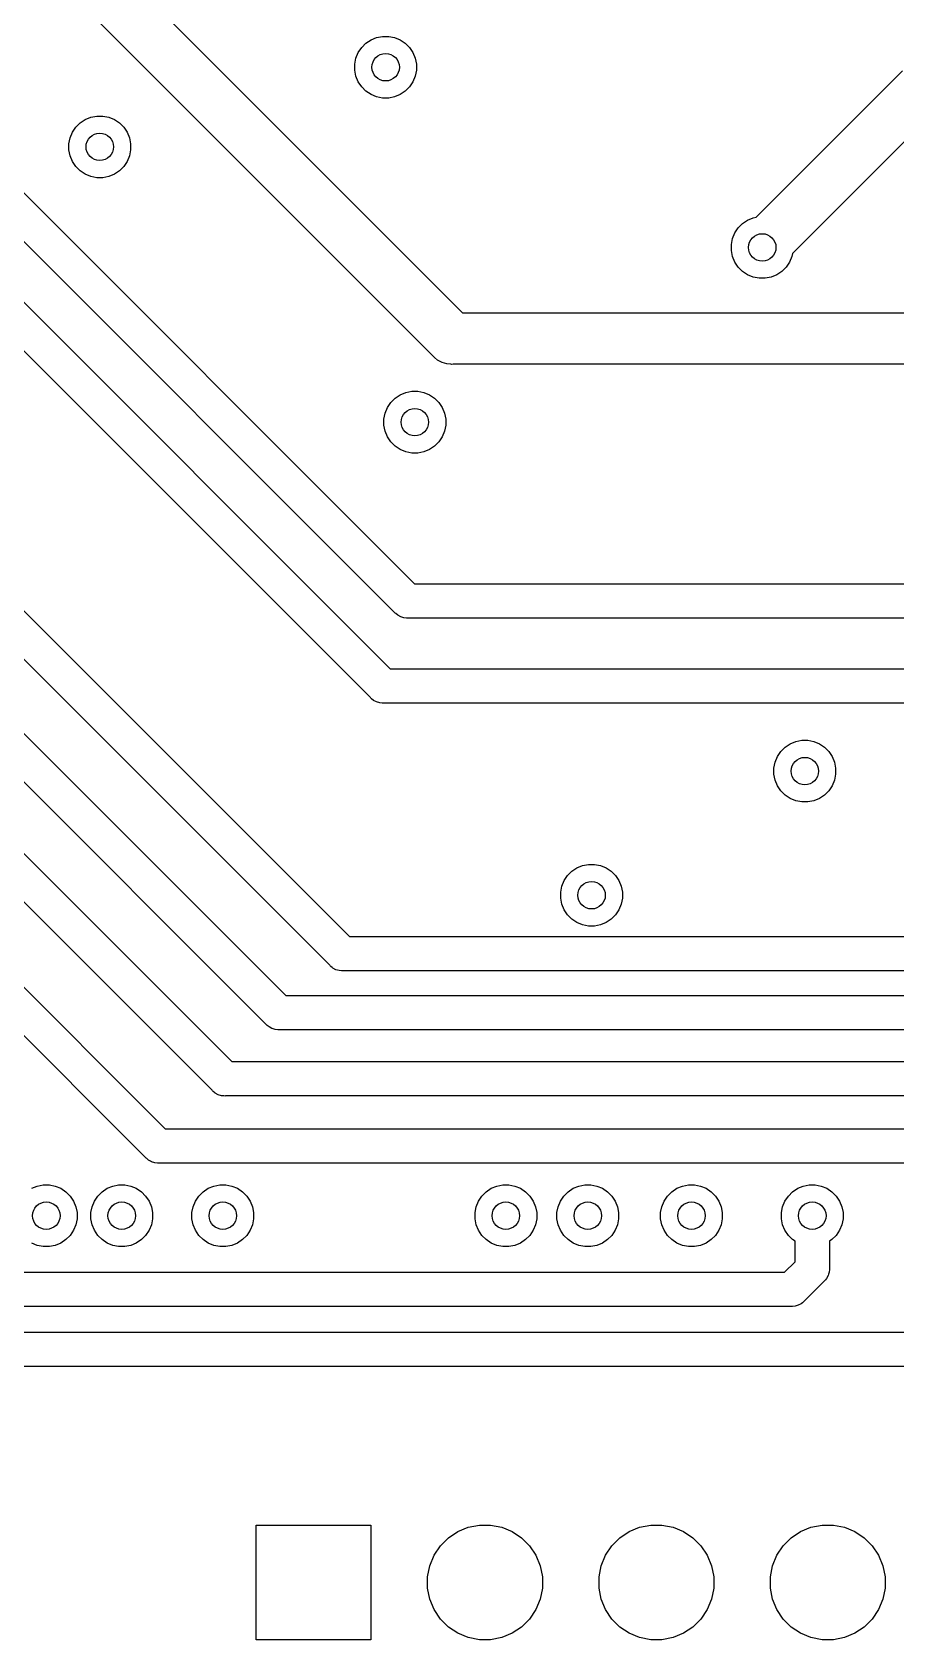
# Model space of a CAD drawing. Extents: x 3.58 to 7.49, y -4.48 to -2.36.
# Drawn here: x 5.693 to 6.197, y -4.406 to -3.469 of the extents above; entities that cross this region are included whole.
import ezdxf

# ---------------------------------------------------------------- set-up
doc = ezdxf.new("R2010")
doc.units = 0
doc.header["$MEASUREMENT"] = 0
doc.layers.add('BLACK', color=7, linetype='CONTINUOUS')

msp = doc.modelspace()

# ---------------------------------------------------------------- linework, layer by layer
at = {"layer": 'BLACK', "linetype": 'CONTINUOUS'}
for p, q in [((5.72878, -3.41702), (5.94401, -3.63224)), ((5.92667, -3.65733), (5.70369, -3.43436)), ((5.88316, -3.48045), (5.88513, -3.4775)), ((5.88513, -3.4775), (5.88764, -3.47499)), ((5.88764, -3.47499), (5.89059, -3.47302)), ((5.89059, -3.47302), (5.89386, -3.47167)), ((5.89386, -3.47167), (5.89734, -3.47098)), ((5.89734, -3.47098), (5.90089, -3.47098)), ((5.90089, -3.47098), (5.90436, -3.47167)), ((5.90436, -3.47167), (5.90764, -3.47302)), ((5.90764, -3.47302), (5.91059, -3.47499)), ((5.91059, -3.47499), (5.9131, -3.4775)), ((5.9131, -3.4775), (5.91507, -3.48045)), ((5.60899, -3.48343), (5.9159, -3.79034)), ((5.88111, -3.4872), (5.88181, -3.48373)), ((5.88111, -3.49075), (5.88111, -3.4872)), ((5.88181, -3.48373), (5.88316, -3.48045)), ((5.91507, -3.48045), (5.91642, -3.48373)), ((5.91642, -3.48373), (5.91711, -3.4872)), ((5.91711, -3.4872), (5.91711, -3.49075)), ((5.88181, -3.49423), (5.88111, -3.49075)), ((5.88316, -3.4975), (5.88181, -3.49423)), ((5.88513, -3.50045), (5.88316, -3.4975)), ((5.91507, -3.4975), (5.9131, -3.50045)), ((5.91642, -3.49423), (5.91507, -3.4975)), ((5.91711, -3.49075), (5.91642, -3.49423)), ((6.11533, -3.57645), (6.20068, -3.4911)), ((5.90434, -3.80706), (5.59743, -3.50016)), ((5.88764, -3.50296), (5.88513, -3.50045)), ((5.89059, -3.50493), (5.88764, -3.50296)), ((5.89386, -3.50628), (5.89059, -3.50493)), ((5.89734, -3.50698), (5.89386, -3.50628)), ((5.90089, -3.50698), (5.89734, -3.50698)), ((5.90436, -3.50628), (5.90089, -3.50698)), ((5.90764, -3.50493), (5.90436, -3.50628)), ((5.91059, -3.50296), (5.90764, -3.50493)), ((5.9131, -3.50045), (5.91059, -3.50296)), ((6.21802, -3.51618), (6.13654, -3.59767)), ((5.71633, -3.52691), (5.7183, -3.52396)), ((5.7183, -3.52396), (5.72081, -3.52145)), ((5.72081, -3.52145), (5.72376, -3.51948)), ((5.72376, -3.51948), (5.72703, -3.51812)), ((5.72703, -3.51812), (5.73051, -3.51743)), ((5.73051, -3.51743), (5.73406, -3.51743)), ((5.73406, -3.51743), (5.73753, -3.51812)), ((5.73753, -3.51812), (5.74081, -3.51948)), ((5.74081, -3.51948), (5.74376, -3.52145)), ((5.74376, -3.52145), (5.74626, -3.52396)), ((5.74626, -3.52396), (5.74823, -3.52691)), ((5.58852, -3.52674), (5.90178, -3.84)), ((5.71428, -3.53366), (5.71498, -3.53018)), ((5.71428, -3.53721), (5.71428, -3.53366)), ((5.71498, -3.53018), (5.71633, -3.52691)), ((5.74823, -3.52691), (5.74959, -3.53018)), ((5.74959, -3.53018), (5.75028, -3.53366)), ((5.75028, -3.53366), (5.75028, -3.53721)), ((5.89022, -3.85672), (5.57696, -3.54346)), ((5.71498, -3.54068), (5.71428, -3.53721)), ((5.71633, -3.54396), (5.71498, -3.54068)), ((5.7183, -3.54691), (5.71633, -3.54396)), ((5.74823, -3.54396), (5.74626, -3.54691)), ((5.74959, -3.54068), (5.74823, -3.54396)), ((5.75028, -3.53721), (5.74959, -3.54068)), ((5.72081, -3.54941), (5.7183, -3.54691)), ((5.72376, -3.55138), (5.72081, -3.54941)), ((5.72703, -3.55274), (5.72376, -3.55138)), ((5.73051, -3.55343), (5.72703, -3.55274)), ((5.73406, -3.55343), (5.73051, -3.55343)), ((5.73753, -3.55274), (5.73406, -3.55343)), ((5.74081, -3.55138), (5.73753, -3.55274)), ((5.74376, -3.54941), (5.74081, -3.55138)), ((5.74626, -3.54691), (5.74376, -3.54941)), ((6.10295, -3.58557), (6.10492, -3.58262)), ((6.10492, -3.58262), (6.10742, -3.58011)), ((6.10742, -3.58011), (6.11037, -3.57814)), ((6.11037, -3.57814), (6.11365, -3.57679)), ((6.11365, -3.57679), (6.11533, -3.57645)), ((6.1009, -3.59232), (6.10159, -3.58884)), ((6.1009, -3.59587), (6.1009, -3.59232)), ((6.10159, -3.58884), (6.10295, -3.58557)), ((6.10159, -3.59934), (6.1009, -3.59587)), ((6.10295, -3.60262), (6.10159, -3.59934)), ((6.13621, -3.59934), (6.13485, -3.60262)), ((6.13654, -3.59767), (6.13621, -3.59934)), ((6.10492, -3.60557), (6.10295, -3.60262)), ((6.10742, -3.60808), (6.10492, -3.60557)), ((6.11037, -3.61005), (6.10742, -3.60808)), ((6.11365, -3.6114), (6.11037, -3.61005)), ((6.12742, -3.61005), (6.12415, -3.6114)), ((6.13037, -3.60808), (6.12742, -3.61005)), ((6.13288, -3.60557), (6.13037, -3.60808)), ((6.13485, -3.60262), (6.13288, -3.60557)), ((6.11712, -3.61209), (6.11365, -3.6114)), ((6.12067, -3.61209), (6.11712, -3.61209)), ((6.12415, -3.6114), (6.12067, -3.61209)), ((5.94401, -3.63224), (6.66111, -3.63224)), ((5.92714, -3.6579), (5.92667, -3.65733)), ((5.92771, -3.65837), (5.92714, -3.6579)), ((5.92942, -3.65978), (5.92771, -3.65837)), ((5.93162, -3.66095), (5.92942, -3.65978)), ((5.93203, -3.66117), (5.93162, -3.66095)), ((5.93485, -3.66203), (5.93203, -3.66117)), ((5.93706, -3.66224), (5.93485, -3.66203)), ((5.9378, -3.66232), (5.93706, -3.66224)), ((5.93706, -3.66224), (5.93706, -3.66224)), ((5.93853, -3.66224), (5.9378, -3.66232)), ((6.66659, -3.66224), (5.93853, -3.66224)), ((5.90019, -3.68754), (5.90216, -3.68459)), ((5.90216, -3.68459), (5.90467, -3.68208)), ((5.90467, -3.68208), (5.90762, -3.68011)), ((5.90762, -3.68011), (5.91089, -3.67875)), ((5.91089, -3.67875), (5.91437, -3.67806)), ((5.91437, -3.67806), (5.91791, -3.67806)), ((5.91791, -3.67806), (5.92139, -3.67875)), ((5.92139, -3.67875), (5.92467, -3.68011)), ((5.92467, -3.68011), (5.92762, -3.68208)), ((5.92762, -3.68208), (5.93012, -3.68459)), ((5.93012, -3.68459), (5.93209, -3.68754)), ((5.89814, -3.69429), (5.89883, -3.69081)), ((5.89814, -3.69784), (5.89814, -3.69429)), ((5.89883, -3.69081), (5.90019, -3.68754)), ((5.93209, -3.68754), (5.93345, -3.69081)), ((5.93345, -3.69081), (5.93414, -3.69429)), ((5.93414, -3.69429), (5.93414, -3.69784)), ((5.89883, -3.70131), (5.89814, -3.69784)), ((5.90019, -3.70459), (5.89883, -3.70131)), ((5.90216, -3.70754), (5.90019, -3.70459)), ((5.93209, -3.70459), (5.93012, -3.70754)), ((5.93345, -3.70131), (5.93209, -3.70459)), ((5.93414, -3.69784), (5.93345, -3.70131)), ((5.90467, -3.71004), (5.90216, -3.70754)), ((5.90762, -3.71201), (5.90467, -3.71004)), ((5.91089, -3.71337), (5.90762, -3.71201)), ((5.91437, -3.71406), (5.91089, -3.71337)), ((5.91791, -3.71406), (5.91437, -3.71406)), ((5.92139, -3.71337), (5.91791, -3.71406)), ((5.92467, -3.71201), (5.92139, -3.71337)), ((5.92762, -3.71004), (5.92467, -3.71201)), ((5.93012, -3.70754), (5.92762, -3.71004)), ((5.5222, -3.78197), (5.80937, -4.06913)), ((5.59386, -3.78362), (5.84079, -4.03055)), ((5.79781, -4.08586), (5.50548, -3.79353)), ((5.82923, -4.04728), (5.57713, -3.79518)), ((5.9159, -3.79034), (6.61965, -3.79034)), ((5.68222, -3.80036), (5.87805, -3.99619)), ((5.90465, -3.80744), (5.90434, -3.80706)), ((5.90503, -3.80776), (5.90465, -3.80744)), ((5.90617, -3.80869), (5.90503, -3.80776)), ((5.90503, -3.80776), (5.90503, -3.80776)), ((5.86649, -4.01291), (5.66808, -3.8145)), ((5.90791, -3.80962), (5.90617, -3.80869)), ((5.90979, -3.81019), (5.90791, -3.80962)), ((5.91126, -3.81034), (5.90979, -3.81019)), ((5.91175, -3.81039), (5.91126, -3.81034)), ((5.91126, -3.81034), (5.91126, -3.81034)), ((5.91225, -3.81034), (5.91175, -3.81039)), ((6.61965, -3.81034), (5.91225, -3.81034)), ((5.4852, -3.82296), (5.77052, -4.10829)), ((5.75896, -4.12501), (5.46847, -3.83452)), ((5.90178, -3.84), (6.61929, -3.84)), ((5.89053, -3.85711), (5.89022, -3.85672)), ((5.89091, -3.85742), (5.89053, -3.85711)), ((5.89206, -3.85835), (5.89091, -3.85742)), ((5.89091, -3.85742), (5.89091, -3.85742)), ((5.89379, -3.85928), (5.89206, -3.85835)), ((5.89568, -3.85986), (5.89379, -3.85928)), ((5.89715, -3.86), (5.89568, -3.85986)), ((5.89764, -3.86005), (5.89715, -3.86)), ((5.89715, -3.86), (5.89715, -3.86)), ((5.89813, -3.86), (5.89764, -3.86005)), ((6.61929, -3.86), (5.89813, -3.86)), ((6.13517, -3.88365), (6.13845, -3.8823)), ((6.13845, -3.8823), (6.14193, -3.88161)), ((6.14193, -3.88161), (6.14547, -3.88161)), ((6.14547, -3.88161), (6.14895, -3.8823)), ((6.14895, -3.8823), (6.15223, -3.88365)), ((6.12639, -3.89436), (6.12775, -3.89108)), ((6.12775, -3.89108), (6.12972, -3.88813)), ((6.12972, -3.88813), (6.13223, -3.88562)), ((6.13223, -3.88562), (6.13517, -3.88365)), ((6.15223, -3.88365), (6.15518, -3.88562)), ((6.15518, -3.88562), (6.15768, -3.88813)), ((6.15768, -3.88813), (6.15965, -3.89108)), ((6.15965, -3.89108), (6.16101, -3.89436)), ((6.1257, -3.89783), (6.12639, -3.89436)), ((6.1257, -3.90138), (6.1257, -3.89783)), ((6.12639, -3.90486), (6.1257, -3.90138)), ((6.16101, -3.89436), (6.1617, -3.89783)), ((6.1617, -3.90138), (6.16101, -3.90486)), ((6.1617, -3.89783), (6.1617, -3.90138)), ((6.12775, -3.90813), (6.12639, -3.90486)), ((6.12972, -3.91108), (6.12775, -3.90813)), ((6.13223, -3.91359), (6.12972, -3.91108)), ((6.15768, -3.91108), (6.15518, -3.91359)), ((6.15965, -3.90813), (6.15768, -3.91108)), ((6.16101, -3.90486), (6.15965, -3.90813)), ((6.13517, -3.91556), (6.13223, -3.91359)), ((6.13845, -3.91691), (6.13517, -3.91556)), ((6.14193, -3.91761), (6.13845, -3.91691)), ((6.14547, -3.91761), (6.14193, -3.91761)), ((6.14895, -3.91691), (6.14547, -3.91761)), ((6.15223, -3.91556), (6.14895, -3.91691)), ((6.15518, -3.91359), (6.15223, -3.91556)), ((6.00531, -3.96057), (6.00782, -3.95807)), ((6.00782, -3.95807), (6.01077, -3.9561)), ((6.01077, -3.9561), (6.01404, -3.95474)), ((6.01404, -3.95474), (6.01752, -3.95405)), ((6.01752, -3.95405), (6.02106, -3.95405)), ((6.02106, -3.95405), (6.02454, -3.95474)), ((6.02454, -3.95474), (6.02782, -3.9561)), ((6.02782, -3.9561), (6.03077, -3.95807)), ((6.03077, -3.95807), (6.03327, -3.96057)), ((6.00129, -3.97027), (6.00198, -3.9668)), ((6.00198, -3.9668), (6.00334, -3.96352)), ((6.00334, -3.96352), (6.00531, -3.96057)), ((6.03327, -3.96057), (6.03524, -3.96352)), ((6.03524, -3.96352), (6.0366, -3.9668)), ((6.0366, -3.9668), (6.03729, -3.97027)), ((6.00129, -3.97382), (6.00129, -3.97027)), ((6.00198, -3.9773), (6.00129, -3.97382)), ((6.03729, -3.97382), (6.0366, -3.9773)), ((6.03729, -3.97027), (6.03729, -3.97382)), ((6.00334, -3.98057), (6.00198, -3.9773)), ((6.00531, -3.98352), (6.00334, -3.98057)), ((6.00782, -3.98603), (6.00531, -3.98352)), ((6.01077, -3.988), (6.00782, -3.98603)), ((6.03077, -3.98603), (6.02782, -3.988)), ((6.03327, -3.98352), (6.03077, -3.98603)), ((6.03524, -3.98057), (6.03327, -3.98352)), ((6.0366, -3.9773), (6.03524, -3.98057)), ((6.01404, -3.98936), (6.01077, -3.988)), ((6.01752, -3.99005), (6.01404, -3.98936)), ((6.02106, -3.99005), (6.01752, -3.99005)), ((6.02454, -3.98936), (6.02106, -3.99005)), ((6.02782, -3.988), (6.02454, -3.98936)), ((5.87805, -3.99619), (6.59975, -3.99619)), ((5.8668, -4.01329), (5.86649, -4.01291)), ((5.86718, -4.01361), (5.8668, -4.01329)), ((5.86796, -4.01424), (5.86718, -4.01361)), ((5.86718, -4.01361), (5.86718, -4.01361)), ((5.86832, -4.01454), (5.86796, -4.01424)), ((5.87006, -4.01547), (5.86832, -4.01454)), ((5.87195, -4.01604), (5.87006, -4.01547)), ((5.87341, -4.01619), (5.87195, -4.01604)), ((5.87342, -4.01619), (5.87341, -4.01619)), ((5.87391, -4.01624), (5.87342, -4.01619)), ((5.8744, -4.01619), (5.87391, -4.01624)), ((6.6034, -4.01619), (5.8744, -4.01619)), ((5.84079, -4.03055), (6.61339, -4.03055)), ((5.82954, -4.04766), (5.82923, -4.04728)), ((5.82992, -4.04797), (5.82954, -4.04766)), ((5.83106, -4.04891), (5.82992, -4.04797)), ((5.82992, -4.04797), (5.82992, -4.04797)), ((5.83263, -4.04975), (5.83106, -4.04891)), ((5.8328, -4.04983), (5.83263, -4.04975)), ((5.83469, -4.05041), (5.8328, -4.04983)), ((5.83615, -4.05055), (5.83469, -4.05041)), ((5.83616, -4.05055), (5.83615, -4.05055)), ((5.83665, -4.0506), (5.83616, -4.05055)), ((5.83714, -4.05055), (5.83665, -4.0506)), ((6.61704, -4.05055), (5.83714, -4.05055)), ((5.80937, -4.06913), (6.62935, -4.06913)), ((5.79812, -4.08624), (5.79781, -4.08586)), ((5.7985, -4.08655), (5.79812, -4.08624)), ((5.79952, -4.08738), (5.7985, -4.08655)), ((5.7985, -4.08655), (5.7985, -4.08655)), ((5.79965, -4.08749), (5.79952, -4.08738)), ((5.80138, -4.08842), (5.79965, -4.08749)), ((5.80327, -4.08899), (5.80138, -4.08842)), ((5.80474, -4.08913), (5.80327, -4.08899)), ((5.80523, -4.08918), (5.80474, -4.08913)), ((5.80474, -4.08913), (5.80474, -4.08913)), ((5.80572, -4.08913), (5.80523, -4.08918)), ((6.633, -4.08913), (5.80572, -4.08913)), ((5.77052, -4.10829), (6.64865, -4.10829)), ((5.75928, -4.12539), (5.75896, -4.12501)), ((5.75966, -4.12571), (5.75928, -4.12539)), ((5.7608, -4.12664), (5.75966, -4.12571)), ((5.75966, -4.12571), (5.75966, -4.12571)), ((5.76193, -4.12725), (5.7608, -4.12664)), ((5.76254, -4.12757), (5.76193, -4.12725)), ((5.76442, -4.12814), (5.76254, -4.12757)), ((5.76589, -4.12829), (5.76442, -4.12814)), ((5.76638, -4.12834), (5.76589, -4.12829)), ((5.76589, -4.12829), (5.76589, -4.12829)), ((5.76687, -4.12829), (5.76638, -4.12834)), ((6.6523, -4.12829), (5.76687, -4.12829)), ((5.69256, -4.14304), (5.69584, -4.14168)), ((5.69584, -4.14168), (5.69931, -4.14099)), ((5.69931, -4.14099), (5.70286, -4.14099)), ((5.70286, -4.14099), (5.70634, -4.14168)), ((5.70634, -4.14168), (5.70961, -4.14304)), ((5.70961, -4.14304), (5.71256, -4.14501)), ((5.71256, -4.14501), (5.71507, -4.14752)), ((5.73111, -4.14752), (5.73361, -4.14501)), ((5.73361, -4.14501), (5.73656, -4.14304)), ((5.73656, -4.14304), (5.73984, -4.14168)), ((5.73984, -4.14168), (5.74331, -4.14099)), ((5.74331, -4.14099), (5.74686, -4.14099)), ((5.74686, -4.14099), (5.75034, -4.14168)), ((5.75034, -4.14168), (5.75361, -4.14304)), ((5.75361, -4.14304), (5.75656, -4.14501)), ((5.75656, -4.14501), (5.75907, -4.14752)), ((5.79011, -4.14752), (5.79261, -4.14501)), ((5.79261, -4.14501), (5.79556, -4.14304)), ((5.79556, -4.14304), (5.79884, -4.14168)), ((5.79884, -4.14168), (5.80231, -4.14099)), ((5.80231, -4.14099), (5.80586, -4.14099)), ((5.80586, -4.14099), (5.80934, -4.14168)), ((5.80934, -4.14168), (5.81261, -4.14304)), ((5.81261, -4.14304), (5.81556, -4.14501)), ((5.81556, -4.14501), (5.81807, -4.14752)), ((5.95531, -4.14752), (5.95782, -4.14501)), ((5.95782, -4.14501), (5.96077, -4.14304)), ((5.96077, -4.14304), (5.96404, -4.14168)), ((5.96404, -4.14168), (5.96752, -4.14099)), ((5.96752, -4.14099), (5.97106, -4.14099)), ((5.97106, -4.14099), (5.97454, -4.14168)), ((5.97454, -4.14168), (5.97782, -4.14304)), ((5.97782, -4.14304), (5.98077, -4.14501)), ((5.98077, -4.14501), (5.98327, -4.14752)), ((6.00311, -4.14752), (6.00561, -4.14501)), ((6.00561, -4.14501), (6.00856, -4.14304)), ((6.00856, -4.14304), (6.01184, -4.14168)), ((6.01184, -4.14168), (6.01531, -4.14099)), ((6.01531, -4.14099), (6.01886, -4.14099)), ((6.01886, -4.14099), (6.02234, -4.14168)), ((6.02234, -4.14168), (6.02561, -4.14304)), ((6.02561, -4.14304), (6.02856, -4.14501)), ((6.02856, -4.14501), (6.03107, -4.14752)), ((6.06358, -4.14752), (6.06608, -4.14501)), ((6.06608, -4.14501), (6.06903, -4.14304)), ((6.06903, -4.14304), (6.07231, -4.14168)), ((6.07231, -4.14168), (6.07579, -4.14099)), ((6.07579, -4.14099), (6.07933, -4.14099)), ((6.07933, -4.14099), (6.08281, -4.14168)), ((6.08281, -4.14168), (6.08609, -4.14304)), ((6.08609, -4.14304), (6.08903, -4.14501)), ((6.08903, -4.14501), (6.09154, -4.14752)), ((6.13411, -4.14752), (6.13661, -4.14501)), ((6.13661, -4.14501), (6.13956, -4.14304)), ((6.13956, -4.14304), (6.14284, -4.14168)), ((6.14284, -4.14168), (6.14631, -4.14099)), ((6.14631, -4.14099), (6.14986, -4.14099)), ((6.14986, -4.14099), (6.15334, -4.14168)), ((6.15334, -4.14168), (6.15661, -4.14304)), ((6.15661, -4.14304), (6.15956, -4.14501)), ((6.15956, -4.14501), (6.16207, -4.14752)), ((5.71507, -4.14752), (5.71704, -4.15047)), ((5.71704, -4.15047), (5.71839, -4.15374)), ((5.71839, -4.15374), (5.71909, -4.15722)), ((5.72709, -4.15722), (5.72778, -4.15374)), ((5.72778, -4.15374), (5.72914, -4.15047)), ((5.72914, -4.15047), (5.73111, -4.14752)), ((5.75907, -4.14752), (5.76104, -4.15047)), ((5.76104, -4.15047), (5.76239, -4.15374)), ((5.76239, -4.15374), (5.76309, -4.15722)), ((5.78609, -4.15722), (5.78678, -4.15374)), ((5.78678, -4.15374), (5.78814, -4.15047)), ((5.78814, -4.15047), (5.79011, -4.14752)), ((5.81807, -4.14752), (5.82004, -4.15047)), ((5.82004, -4.15047), (5.82139, -4.15374)), ((5.82139, -4.15374), (5.82209, -4.15722)), ((5.95129, -4.15722), (5.95198, -4.15374)), ((5.95198, -4.15374), (5.95334, -4.15047)), ((5.95334, -4.15047), (5.95531, -4.14752)), ((5.98327, -4.14752), (5.98524, -4.15047)), ((5.98524, -4.15047), (5.9866, -4.15374)), ((5.9866, -4.15374), (5.98729, -4.15722)), ((5.99909, -4.15722), (5.99978, -4.15374)), ((5.99978, -4.15374), (6.00114, -4.15047)), ((6.00114, -4.15047), (6.00311, -4.14752)), ((6.03107, -4.14752), (6.03304, -4.15047)), ((6.03304, -4.15047), (6.03439, -4.15374)), ((6.03439, -4.15374), (6.03509, -4.15722)), ((6.05956, -4.15722), (6.06025, -4.15374)), ((6.06025, -4.15374), (6.06161, -4.15047)), ((6.06161, -4.15047), (6.06358, -4.14752)), ((6.09154, -4.14752), (6.09351, -4.15047)), ((6.09351, -4.15047), (6.09487, -4.15374)), ((6.09487, -4.15374), (6.09556, -4.15722)), ((6.13009, -4.15722), (6.13078, -4.15374)), ((6.13078, -4.15374), (6.13214, -4.15047)), ((6.13214, -4.15047), (6.13411, -4.14752)), ((6.16207, -4.14752), (6.16404, -4.15047)), ((6.16404, -4.15047), (6.16539, -4.15374)), ((6.16539, -4.15374), (6.16609, -4.15722)), ((5.71839, -4.16424), (5.71704, -4.16752)), ((5.71909, -4.16076), (5.71839, -4.16424)), ((5.71909, -4.15722), (5.71909, -4.16076)), ((5.72709, -4.16076), (5.72709, -4.15722)), ((5.72778, -4.16424), (5.72709, -4.16076)), ((5.72914, -4.16752), (5.72778, -4.16424)), ((5.76239, -4.16424), (5.76104, -4.16752)), ((5.76309, -4.16076), (5.76239, -4.16424)), ((5.76309, -4.15722), (5.76309, -4.16076)), ((5.78609, -4.16076), (5.78609, -4.15722)), ((5.78678, -4.16424), (5.78609, -4.16076)), ((5.78814, -4.16752), (5.78678, -4.16424)), ((5.82139, -4.16424), (5.82004, -4.16752)), ((5.82209, -4.16076), (5.82139, -4.16424)), ((5.82209, -4.15722), (5.82209, -4.16076)), ((5.95129, -4.16076), (5.95129, -4.15722)), ((5.95198, -4.16424), (5.95129, -4.16076)), ((5.95334, -4.16752), (5.95198, -4.16424)), ((5.9866, -4.16424), (5.98524, -4.16752)), ((5.98729, -4.16076), (5.9866, -4.16424)), ((5.98729, -4.15722), (5.98729, -4.16076)), ((5.99909, -4.16076), (5.99909, -4.15722)), ((5.99978, -4.16424), (5.99909, -4.16076)), ((6.00114, -4.16752), (5.99978, -4.16424)), ((6.03439, -4.16424), (6.03304, -4.16752)), ((6.03509, -4.16076), (6.03439, -4.16424)), ((6.03509, -4.15722), (6.03509, -4.16076)), ((6.05956, -4.16076), (6.05956, -4.15722)), ((6.06025, -4.16424), (6.05956, -4.16076)), ((6.06161, -4.16752), (6.06025, -4.16424)), ((6.09487, -4.16424), (6.09351, -4.16752)), ((6.09556, -4.16076), (6.09487, -4.16424)), ((6.09556, -4.15722), (6.09556, -4.16076)), ((6.13009, -4.16076), (6.13009, -4.15722)), ((6.13078, -4.16424), (6.13009, -4.16076)), ((6.13214, -4.16752), (6.13078, -4.16424)), ((6.16539, -4.16424), (6.16404, -4.16752)), ((6.16609, -4.16076), (6.16539, -4.16424)), ((6.16609, -4.15722), (6.16609, -4.16076)), ((5.71256, -4.17297), (5.70961, -4.17494)), ((5.71507, -4.17047), (5.71256, -4.17297)), ((5.71704, -4.16752), (5.71507, -4.17047)), ((5.73111, -4.17047), (5.72914, -4.16752)), ((5.73361, -4.17297), (5.73111, -4.17047)), ((5.73656, -4.17494), (5.73361, -4.17297)), ((5.75656, -4.17297), (5.75361, -4.17494)), ((5.75907, -4.17047), (5.75656, -4.17297)), ((5.76104, -4.16752), (5.75907, -4.17047)), ((5.79011, -4.17047), (5.78814, -4.16752)), ((5.79261, -4.17297), (5.79011, -4.17047)), ((5.79556, -4.17494), (5.79261, -4.17297)), ((5.81556, -4.17297), (5.81261, -4.17494)), ((5.81807, -4.17047), (5.81556, -4.17297)), ((5.82004, -4.16752), (5.81807, -4.17047)), ((5.95531, -4.17047), (5.95334, -4.16752)), ((5.95782, -4.17297), (5.95531, -4.17047)), ((5.96077, -4.17494), (5.95782, -4.17297)), ((5.98077, -4.17297), (5.97782, -4.17494)), ((5.98327, -4.17047), (5.98077, -4.17297)), ((5.98524, -4.16752), (5.98327, -4.17047)), ((6.00311, -4.17047), (6.00114, -4.16752)), ((6.00561, -4.17297), (6.00311, -4.17047)), ((6.00856, -4.17494), (6.00561, -4.17297)), ((6.02856, -4.17297), (6.02561, -4.17494)), ((6.03107, -4.17047), (6.02856, -4.17297)), ((6.03304, -4.16752), (6.03107, -4.17047)), ((6.06358, -4.17047), (6.06161, -4.16752)), ((6.06608, -4.17297), (6.06358, -4.17047)), ((6.06903, -4.17494), (6.06608, -4.17297)), ((6.08903, -4.17297), (6.08609, -4.17494)), ((6.09154, -4.17047), (6.08903, -4.17297)), ((6.09351, -4.16752), (6.09154, -4.17047)), ((6.13411, -4.17047), (6.13214, -4.16752)), ((6.13661, -4.17297), (6.13411, -4.17047)), ((6.13809, -4.17396), (6.13661, -4.17297)), ((6.15956, -4.17297), (6.15809, -4.17396)), ((6.16207, -4.17047), (6.15956, -4.17297)), ((6.16404, -4.16752), (6.16207, -4.17047)), ((5.69584, -4.1763), (5.69256, -4.17494)), ((5.69931, -4.17699), (5.69584, -4.1763)), ((5.70286, -4.17699), (5.69931, -4.17699)), ((5.70634, -4.1763), (5.70286, -4.17699)), ((5.70961, -4.17494), (5.70634, -4.1763)), ((5.73984, -4.1763), (5.73656, -4.17494)), ((5.74331, -4.17699), (5.73984, -4.1763)), ((5.74686, -4.17699), (5.74331, -4.17699)), ((5.75034, -4.1763), (5.74686, -4.17699)), ((5.75361, -4.17494), (5.75034, -4.1763)), ((5.79884, -4.1763), (5.79556, -4.17494)), ((5.80231, -4.17699), (5.79884, -4.1763)), ((5.80586, -4.17699), (5.80231, -4.17699)), ((5.80934, -4.1763), (5.80586, -4.17699)), ((5.81261, -4.17494), (5.80934, -4.1763)), ((5.96404, -4.1763), (5.96077, -4.17494)), ((5.96752, -4.17699), (5.96404, -4.1763)), ((5.97106, -4.17699), (5.96752, -4.17699)), ((5.97454, -4.1763), (5.97106, -4.17699)), ((5.97782, -4.17494), (5.97454, -4.1763)), ((6.01184, -4.1763), (6.00856, -4.17494)), ((6.01531, -4.17699), (6.01184, -4.1763)), ((6.01886, -4.17699), (6.01531, -4.17699)), ((6.02234, -4.1763), (6.01886, -4.17699)), ((6.02561, -4.17494), (6.02234, -4.1763)), ((6.07231, -4.1763), (6.06903, -4.17494)), ((6.07579, -4.17699), (6.07231, -4.1763)), ((6.07933, -4.17699), (6.07579, -4.17699)), ((6.08281, -4.1763), (6.07933, -4.17699)), ((6.08609, -4.17494), (6.08281, -4.1763)), ((6.13809, -4.18585), (6.13809, -4.17396)), ((6.15809, -4.17396), (6.15809, -4.1895)), ((5.62023, -4.19199), (6.13194, -4.19199)), ((6.13194, -4.19199), (6.13809, -4.18585)), ((6.15794, -4.19195), (6.1576, -4.19307)), ((6.15809, -4.19048), (6.15794, -4.19195)), ((6.15809, -4.1895), (6.15813, -4.18999)), ((6.15813, -4.18999), (6.15809, -4.19048)), ((6.15809, -4.19048), (6.15809, -4.19048)), ((6.15481, -4.19741), (6.1435, -4.20872)), ((6.15519, -4.1971), (6.15481, -4.19741)), ((6.15576, -4.19641), (6.15519, -4.1971)), ((6.15644, -4.19557), (6.15576, -4.19641)), ((6.15737, -4.19384), (6.15644, -4.19557)), ((6.1576, -4.19307), (6.15737, -4.19384)), ((6.13993, -4.21128), (6.13805, -4.21185)), ((6.14167, -4.21035), (6.13993, -4.21128)), ((6.14232, -4.20981), (6.14167, -4.21035)), ((6.14281, -4.20941), (6.14232, -4.20981)), ((6.14319, -4.2091), (6.14281, -4.20941)), ((6.14281, -4.20941), (6.14281, -4.20941)), ((6.1435, -4.20872), (6.14319, -4.2091)), ((6.1356, -4.21199), (5.61658, -4.21199)), ((6.13609, -4.21204), (6.1356, -4.21199)), ((6.13658, -4.21199), (6.13609, -4.21204)), ((6.13805, -4.21185), (6.13658, -4.21199)), ((6.13658, -4.21199), (6.13658, -4.21199)), ((5.5471, -4.22699), (6.3206, -4.22699)), ((6.31694, -4.24699), (5.54345, -4.24699)), ((5.82362, -4.40646), (5.82362, -4.33953)), ((5.82362, -4.33953), (5.89055, -4.33953)), ((5.89055, -4.33953), (5.89055, -4.40646)), ((5.94124, -4.34334), (5.94733, -4.34081)), ((5.94733, -4.34081), (5.95379, -4.33953)), ((5.95379, -4.33953), (5.96038, -4.33953)), ((5.96038, -4.33953), (5.96685, -4.34081)), ((5.96685, -4.34081), (5.97294, -4.34334)), ((6.04124, -4.34334), (6.04733, -4.34081)), ((6.04733, -4.34081), (6.05379, -4.33953)), ((6.05379, -4.33953), (6.06038, -4.33953)), ((6.06038, -4.33953), (6.06685, -4.34081)), ((6.06685, -4.34081), (6.07294, -4.34334)), ((6.14124, -4.34334), (6.14733, -4.34081)), ((6.14733, -4.34081), (6.15379, -4.33953)), ((6.15379, -4.33953), (6.16038, -4.33953)), ((6.16038, -4.33953), (6.16685, -4.34081)), ((6.16685, -4.34081), (6.17294, -4.34334)), ((5.92743, -4.35714), (5.93109, -4.35166)), ((5.93109, -4.35166), (5.93575, -4.347)), ((5.93575, -4.347), (5.94124, -4.34334)), ((5.97294, -4.34334), (5.97842, -4.347)), ((5.97842, -4.347), (5.98308, -4.35166)), ((5.98308, -4.35166), (5.98674, -4.35714)), ((6.02743, -4.35714), (6.03109, -4.35166)), ((6.03109, -4.35166), (6.03575, -4.347)), ((6.03575, -4.347), (6.04124, -4.34334)), ((6.07294, -4.34334), (6.07842, -4.347)), ((6.07842, -4.347), (6.08308, -4.35166)), ((6.08308, -4.35166), (6.08674, -4.35714)), ((6.12743, -4.35714), (6.13109, -4.35166)), ((6.13109, -4.35166), (6.13575, -4.347)), ((6.13575, -4.347), (6.14124, -4.34334)), ((6.17294, -4.34334), (6.17842, -4.347)), ((6.17842, -4.347), (6.18308, -4.35166)), ((6.18308, -4.35166), (6.18674, -4.35714)), ((5.92491, -4.36323), (5.92743, -4.35714)), ((5.98674, -4.35714), (5.98927, -4.36323)), ((6.02491, -4.36323), (6.02743, -4.35714)), ((6.08674, -4.35714), (6.08927, -4.36323)), ((6.12491, -4.36323), (6.12743, -4.35714)), ((6.18674, -4.35714), (6.18927, -4.36323)), ((5.92362, -4.3697), (5.92491, -4.36323)), ((5.92362, -4.37629), (5.92362, -4.3697)), ((5.98927, -4.36323), (5.99055, -4.3697)), ((5.99055, -4.3697), (5.99055, -4.37629)), ((6.02362, -4.3697), (6.02491, -4.36323)), ((6.02362, -4.37629), (6.02362, -4.3697)), ((6.08927, -4.36323), (6.09055, -4.3697)), ((6.09055, -4.3697), (6.09055, -4.37629)), ((6.12362, -4.3697), (6.12491, -4.36323)), ((6.12362, -4.37629), (6.12362, -4.3697)), ((6.18927, -4.36323), (6.19055, -4.3697)), ((6.19055, -4.3697), (6.19055, -4.37629)), ((5.92491, -4.38275), (5.92362, -4.37629)), ((5.99055, -4.37629), (5.98927, -4.38275)), ((6.02491, -4.38275), (6.02362, -4.37629)), ((6.09055, -4.37629), (6.08927, -4.38275)), ((6.12491, -4.38275), (6.12362, -4.37629)), ((6.19055, -4.37629), (6.18927, -4.38275)), ((5.92743, -4.38884), (5.92491, -4.38275)), ((5.93109, -4.39432), (5.92743, -4.38884)), ((5.98674, -4.38884), (5.98308, -4.39432)), ((5.98927, -4.38275), (5.98674, -4.38884)), ((6.02743, -4.38884), (6.02491, -4.38275)), ((6.03109, -4.39432), (6.02743, -4.38884)), ((6.08674, -4.38884), (6.08308, -4.39432)), ((6.08927, -4.38275), (6.08674, -4.38884)), ((6.12743, -4.38884), (6.12491, -4.38275)), ((6.13109, -4.39432), (6.12743, -4.38884)), ((6.18674, -4.38884), (6.18308, -4.39432)), ((6.18927, -4.38275), (6.18674, -4.38884)), ((5.93575, -4.39899), (5.93109, -4.39432)), ((5.98308, -4.39432), (5.97842, -4.39899)), ((6.03575, -4.39899), (6.03109, -4.39432)), ((6.08308, -4.39432), (6.07842, -4.39899)), ((6.13575, -4.39899), (6.13109, -4.39432)), ((6.18308, -4.39432), (6.17842, -4.39899)), ((5.89055, -4.40646), (5.82362, -4.40646)), ((5.94124, -4.40265), (5.93575, -4.39899)), ((5.94733, -4.40517), (5.94124, -4.40265)), ((5.95379, -4.40646), (5.94733, -4.40517)), ((5.96038, -4.40646), (5.95379, -4.40646)), ((5.96685, -4.40517), (5.96038, -4.40646)), ((5.97294, -4.40265), (5.96685, -4.40517)), ((5.97842, -4.39899), (5.97294, -4.40265)), ((6.04124, -4.40265), (6.03575, -4.39899)), ((6.04733, -4.40517), (6.04124, -4.40265)), ((6.05379, -4.40646), (6.04733, -4.40517)), ((6.06038, -4.40646), (6.05379, -4.40646)), ((6.06685, -4.40517), (6.06038, -4.40646)), ((6.07294, -4.40265), (6.06685, -4.40517)), ((6.07842, -4.39899), (6.07294, -4.40265)), ((6.14124, -4.40265), (6.13575, -4.39899)), ((6.14733, -4.40517), (6.14124, -4.40265)), ((6.15379, -4.40646), (6.14733, -4.40517)), ((6.16038, -4.40646), (6.15379, -4.40646)), ((6.16685, -4.40517), (6.16038, -4.40646)), ((6.17294, -4.40265), (6.16685, -4.40517)), ((6.17842, -4.39899), (6.17294, -4.40265))]:
    msp.add_line(p, q, dxfattribs=at)
at = {"layer": 'BLACK'}
for centre in [(5.89911, -3.48898), (5.73228, -3.53543), (6.1189, -3.59409), (5.91614, -3.69606), (6.1437, -3.89961), (6.01929, -3.97205), (5.70109, -4.15899), (5.74509, -4.15899), (5.80409, -4.15899), (5.96929, -4.15899), (6.01709, -4.15899), (6.07756, -4.15899), (6.14809, -4.15899)]:
    msp.add_circle(centre, 0.008, dxfattribs=at)

doc.saveas('drawing.dxf')
